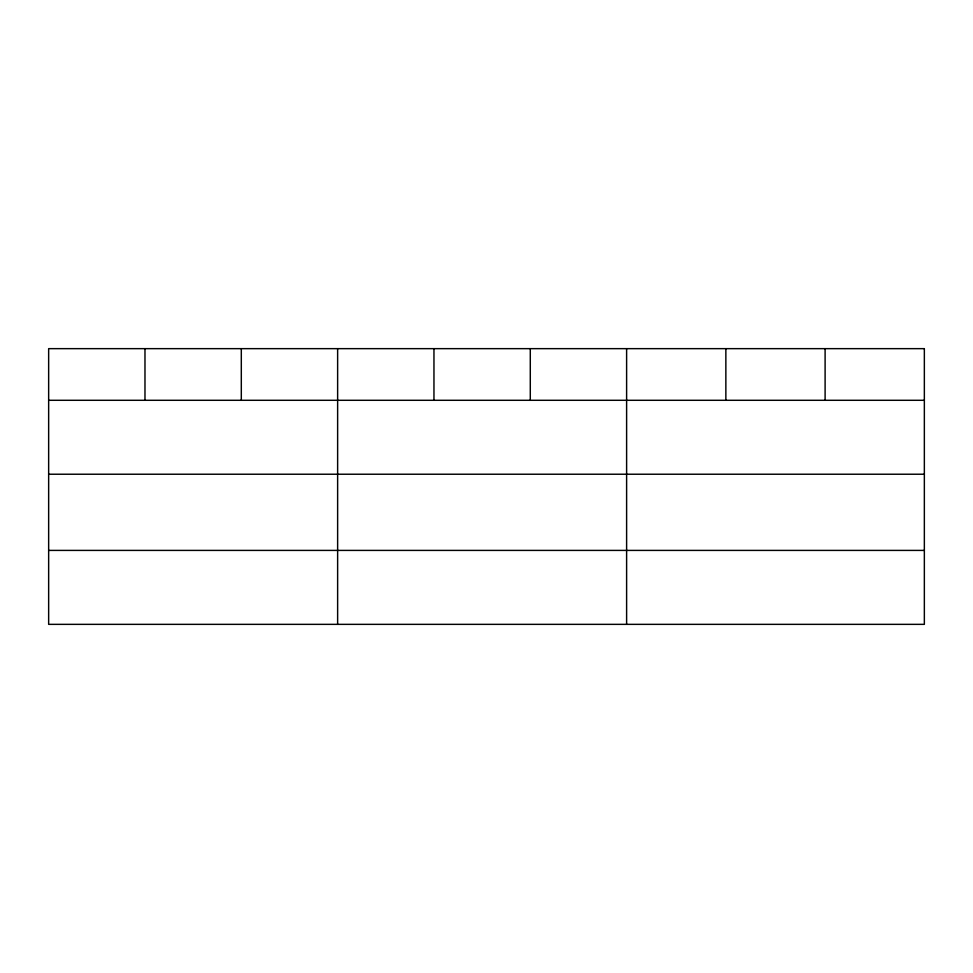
<?xml version="1.0" encoding="UTF-8"?>
<svg xmlns="http://www.w3.org/2000/svg" width="973" height="973" viewBox="0 0 973 973"><rect width="100%" height="100%" fill="white"/><g stroke="black" fill="none" stroke-linecap="round" stroke-linejoin="round"><path stroke-width="1.46" d="M48.65 400.292L924.35 400.292M48.65 474.228L924.35 474.228M48.65 550.402L924.35 550.402M825.104 348.65L825.104 400.292M725.858 348.65L725.858 400.292M626.612 348.65L626.612 624.35M530.285 348.65L530.285 400.292M433.958 348.65L433.958 400.292M337.631 348.65L337.631 624.35M241.304 348.65L241.304 400.292M144.977 348.65L144.977 400.292M924.35 348.65L48.65 348.65L48.65 624.35L924.35 624.35L924.35 348.65"/></g></svg>
